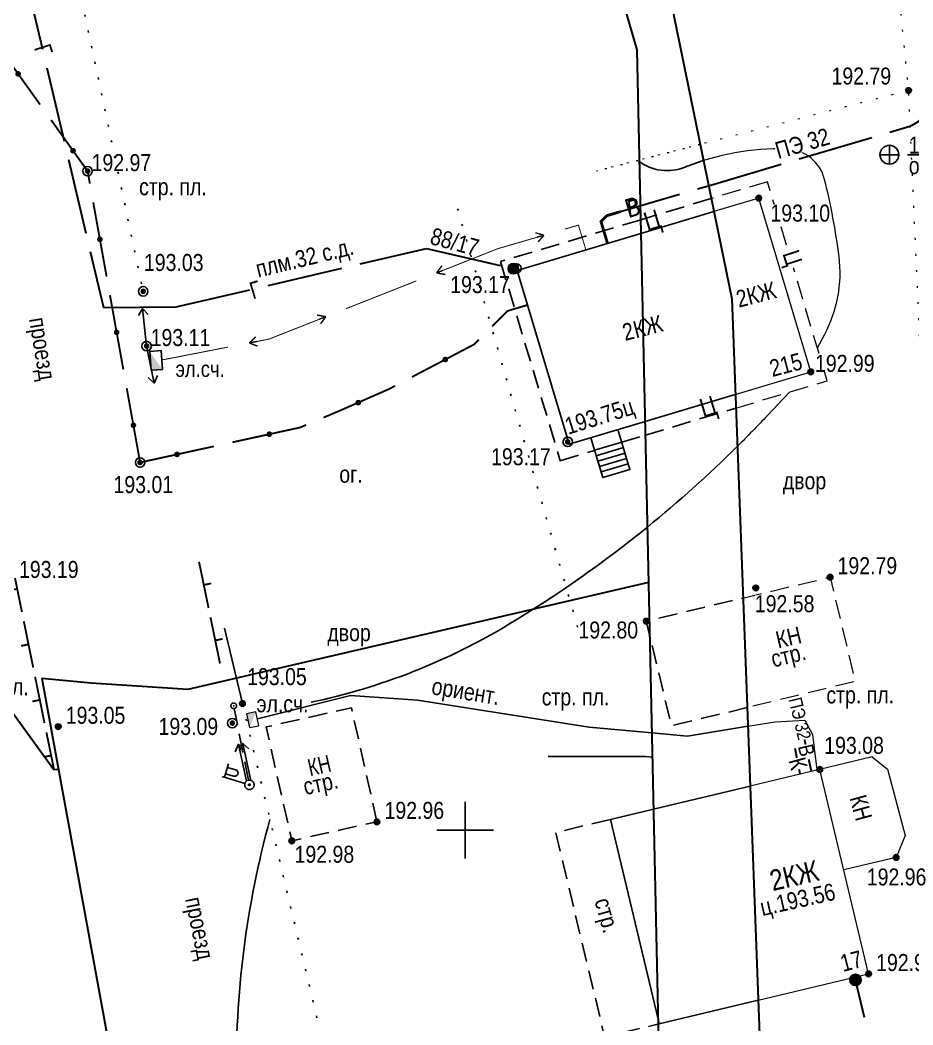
# Model space of a CAD drawing. Header units: millimetres. Extents: x 5990 to 6530, y 11230 to 11520.
# Drawn here: x 6026.4 to 6073.7, y 11339.7 to 11392.9 of the extents above; entities that cross this region are included whole.
import ezdxf
from ezdxf.enums import TextEntityAlignment as Align

# ---------------------------------------------------------------- set-up
doc = ezdxf.new("R2010")
doc.units = ezdxf.units.MM
doc.header["$PDMODE"] = 32
doc.header["$PDSIZE"] = 0.5
for name, pattern in [('46200000', [3, 2, -1]), ('71999999', [1.7, 0.2, -1.5]), ('ACAD_ISO07W100', [3, 0, -3]), ('g5_02x1', [1.5, 1, -0.5]), ('g5_122', [5, 4, -1]), ('g5_366', [0.85, 0.1, -0.75]), ('T-2х1', [1.5, 1, -0.5]), ('T_03.LINE', [1, 1, 0])]:
    doc.linetypes.add(name, pattern=pattern)
for name, color, linetype in [('02 ПЛАНОВО-ВЫСОТНОЕ ОБОСНОВАНИЕ', 7, 'Continuous'), ('03 ЗДАНИЯ И ИХ ЧАСТИ', 7, 'Continuous'), ('04 ПРОМЫШЛЕННЫЕ И СОЦ.-КУЛЬТ. ОБЪЕКТЫ', 7, 'Continuous'), ('05 ГАЗОПРОВОД', 7, 'Continuous'), ('06 ВОДОПРОВОД', 7, 'Continuous'), ('07 ЭЛЕКТРОКАБЕЛЬ', 7, 'Continuous'), ('08 ЛЭП', 7, 'Continuous'), ('09 СВЯЗЬ', 7, 'Continuous'), ('10 КАНАЛИЗАЦИЯ', 7, 'Continuous'), ('13 АВТОМОБИЛЬНЫЕ ДОРОГИ', 7, 'Continuous'), ('15 РЕЛЬЕФ', 7, 'Continuous'), ('16 РАСТИТЕЛЬНОСТЬ ГРУНТЫ И БОЛОТА', 7, 'Continuous'), ('17 ОГРАЖДЕНИЯ', 7, 'Continuous')]:
    doc.layers.add(name, color=color, linetype=linetype)
doc.layers.add('18 ГРАНИЦА ТОПОСЪЕМКИ', color=7, linetype='Continuous', plot=False)
doc.styles.add('Д-431', font='ARIALNI_1.TTF', dxfattribs={"height": 0.9})
doc.styles.add('Р-131', font='ARIALN.TTF')
doc.linetypes.add('g5_119_3', pattern='A,4,-1,[31,GUGK_2005.shx,S=0.1,R=0,X=0,Y=0],4,[31,GUGK_2005.shx,S=0.1,R=180,X=0,Y=0],-1', length=10)
doc.linetypes.add('g5_475_2', pattern='A,1.25,[25,GUGK_2005.shx,S=0.4,R=0,X=0,Y=0],1.25,-0.5', length=3)

# ---------------------------------------------------------------- blocks, each defined once
blk = doc.blocks.new('_krest')
at = {"color": 3, "linetype": 'ByBlock', "lineweight": -2}
for p, q in [((0, -3), (0, 3)), ((-3, 0), (3, 0))]:
    blk.add_line(p, q, dxfattribs=at)
blk = doc.blocks.new('67113000')
at = {"insert": (0, 0), "char_height": 1.8, "width": 0.6471, "attachment_point": 5, "style": 'Д-431'}
blk.add_mtext('ог.', dxfattribs=at)
blk = doc.blocks.new('*U77')
blk.add_hatch(color=1).paths.add_polyline_path([(2, 1.2), (0, 1.2), (0, 0)])
at = {"color": 1}
blk.add_lwpolyline([(0, 0), (2, 0), (2, 1.2), (0, 1.2)], close=True, dxfattribs=at)
blk.add_lwpolyline([(0, 0), (2, 0), (2, 1.2), (0, 1.2)], close=True, dxfattribs=at)
at = {"style": 'Д-431'}
blk.add_attdef('D', (-0.9, -1.32), '', height=1.7, rotation=265.6668, dxfattribs=at)
blk = doc.blocks.new('g5_108a')
h = blk.add_hatch(color=0)
edge = h.paths.add_edge_path()
edge.add_arc((0, 0), 0.06, 0, 360)
at = {"color": 0, "lineweight": 25}
blk.add_circle((0, 0), 0.25, dxfattribs=at)
at = {"color": 0}
blk.add_circle((0, 0), 0.06, dxfattribs=at)
blk = doc.blocks.new('51478610')
at = {"style": 'Д-431'}
blk.add_attdef('Z', (1.11, -0.78), '', height=2, dxfattribs=at)
at = {"color": 7}
blk.add_wipeout([(0.5, 0.05), (0.48, 0.15), (0.44, 0.24), (0.39, 0.32), (0.32, 0.39), (0.24, 0.44), (0.15, 0.48), (0.05, 0.5), (-0.05, 0.5), (-0.15, 0.48), (-0.24, 0.44), (-0.32, 0.39), (-0.39, 0.32), (-0.44, 0.24), (-0.48, 0.15), (-0.5, 0.05), (-0.5, -0.05), (-0.48, -0.15), (-0.44, -0.24), (-0.39, -0.32), (-0.32, -0.39), (-0.24, -0.44), (-0.15, -0.48), (-0.05, -0.5), (0.05, -0.5), (0.15, -0.48), (0.24, -0.44), (0.32, -0.39), (0.39, -0.32), (0.44, -0.24), (0.48, -0.15), (0.5, -0.05)], dxfattribs=at)
at = {"layer": '08 ЛЭП', "xscale": 1.995788813040044, "yscale": 1.995788813040044, "zscale": 1.995788813040044}
blk.add_blockref('g5_108a', (0, 0), dxfattribs=at)
blk = doc.blocks.new('*U63')
at = {"layer": '09 СВЯЗЬ', "linetype": 'Continuous', "ltscale": 0.5}
for points in [[(6020.62, 11398.063, 1), (6020.445, 11398.307, 1)], [(6023.525, 11393.994, 1), (6023.351, 11394.238, 1)], [(6026.431, 11389.925, 1), (6026.257, 11390.169, 1)], [(6029.337, 11385.856, 1), (6029.162, 11386.1, 1)], [(6030.698, 11381.135, 1), (6030.645, 11381.431, 1)], [(6031.584, 11376.214, 1), (6031.531, 11376.51, 1)], [(6032.471, 11371.294, 1), (6032.418, 11371.589, 1)]]:
    blk.add_hatch(color=5, dxfattribs=at).paths.add_polyline_path(points, flags=0)
at = {"layer": '09 СВЯЗЬ', "color": 5, "ltscale": 0.5}
blk.add_lwpolyline([(6021.695, 11396.557, 0.1, 0.1, 0), (6020.533, 11398.185, 0.1, 0.1, 0), (6019.265, 11399.96, 0, 0, 0)], format="xyseb", dxfattribs=at)
at = {"layer": '09 СВЯЗЬ', "color": 5, "linetype": 'Continuous', "ltscale": 0.5}
for points in [[(6024.601, 11392.488, 0.1, 0.1, 0), (6023.438, 11394.116, 0.1, 0.1, 0), (6022.276, 11395.743, 0, 0, 0)], [(6027.506, 11388.419, 0.1, 0.1, 0), (6026.344, 11390.047, 0.1, 0.1, 0), (6025.182, 11391.674, 0, 0, 0)], [(6030.14, 11384.235, 0.1, 0.1, 0), (6030.02, 11384.898, 0.1, 0.1, 0), (6029.25, 11385.978, 0.1, 0.1, 0), (6028.087, 11387.605, 0, 0, 0)], [(6031.026, 11379.315, 0.1, 0.1, 0), (6030.672, 11381.283, 0.1, 0.1, 0), (6030.317, 11383.251, 0, 0, 0)], [(6031.912, 11374.394, 0.1, 0.1, 0), (6031.558, 11376.362, 0.1, 0.1, 0), (6031.203, 11378.33, 0, 0, 0)]]:
    blk.add_lwpolyline(points, format="xyseb", dxfattribs=at)
at = {"layer": '09 СВЯЗЬ', "color": 5, "linetype": 'Continuous', "ltscale": 0.5, "flags": 128}
blk.add_lwpolyline([(6032.799, 11369.473, 0.1, 0.1, 0), (6032.444, 11371.441, 0.1, 0.1, 0), (6032.09, 11373.41, 0, 0, 0)], format="xyseb", dxfattribs=at)
blk = doc.blocks.new('*U64')
at = {"layer": '09 СВЯЗЬ', "linetype": 'Continuous', "ltscale": 0.5}
for points in [[(6048.817, 11374.853, 1), (6049.083, 11374.993, 1)], [(6044.203, 11372.583, 1), (6044.477, 11372.703, 1)], [(6039.49, 11370.937, 1), (6039.783, 11371.001, 1)], [(6034.606, 11369.868, 1), (6034.899, 11369.933, 1)]]:
    blk.add_hatch(color=5, dxfattribs=at).paths.add_polyline_path(points, flags=0)
at = {"layer": '09 СВЯЗЬ', "color": 5, "ltscale": 0.5}
blk.add_lwpolyline([(6051.434, 11376.68, 0.1, 0.1, 0), (6052.25, 11377.496, 0.1, 0.1, 0), (6053.294, 11377.809, 0, 0, 0)], format="xyseb", dxfattribs=at)
at = {"layer": '09 СВЯЗЬ', "color": 5, "linetype": 'Continuous', "ltscale": 0.5}
for points in [[(6047.179, 11373.994, 0.1, 0.1, 0), (6048.95, 11374.923, 0.1, 0.1, 0), (6050.479, 11375.726, 0.1, 0.1, 0), (6050.727, 11375.973, 0, 0, 0)], [(6042.504, 11371.849, 0.1, 0.1, 0), (6043.304, 11372.187, 0.1, 0.1, 0), (6044.34, 11372.643, 0.1, 0.1, 0), (6045.984, 11373.366, 0.1, 0.1, 0), (6046.293, 11373.529, 0, 0, 0)], [(6037.683, 11370.542, 0.1, 0.1, 0), (6039.637, 11370.969, 0.1, 0.1, 0), (6041.261, 11371.325, 0.1, 0.1, 0), (6041.583, 11371.461, 0, 0, 0)]]:
    blk.add_lwpolyline(points, format="xyseb", dxfattribs=at)
at = {"layer": '09 СВЯЗЬ', "color": 5, "linetype": 'Continuous', "ltscale": 0.5, "flags": 128}
blk.add_lwpolyline([(6032.799, 11369.473, 0.1, 0.1, 0), (6034.752, 11369.9, 0.1, 0.1, 0), (6036.706, 11370.328, 0, 0, 0)], format="xyseb", dxfattribs=at)
blk = doc.blocks.new('*U65')
at = {"layer": '07 ЭЛЕКТРОКАБЕЛЬ', "color": 1, "linetype": 'Continuous', "ltscale": 0.5, "flags": 128}
blk.add_lwpolyline([(6056.391, 11380.728, 0.05, 0.05, 0), (6055.998, 11382.038, 0.05, 0.05, 0), (6055.278, 11381.827, 0, 0, 0)], format="xyseb", dxfattribs=at)
at = {"layer": '07 ЭЛЕКТРОКАБЕЛЬ', "color": 1, "linetype": 'Continuous', "ltscale": 0.5}
for points in [[(6054.03, 11381.463, 0.05, 0.05, 0), (6051.718, 11380.788, 0.05, 0.05, 0), (6049.325, 11379.839, 0.05, 0.05, 0), (6048.628, 11379.564, 0, 0, 0)], [(6042.49, 11377.137, 0.05, 0.05, 0), (6039.624, 11376.004, 0.05, 0.05, 0), (6038.723, 11375.829, 0, 0, 0)]]:
    blk.add_lwpolyline(points, format="xyseb", dxfattribs=at)
for points, const_width in [([(6054.174, 11381.505), (6053.72, 11381.633)], 0.075), ([(6054.174, 11381.505), (6053.79, 11381.393)], 0.075), ([(6054.174, 11381.505), (6053.86, 11381.153)], 0.075), ([(6048.488, 11379.508), (6048.768, 11379.888)], 0.075), ([(6048.488, 11379.508), (6048.86, 11379.655)], 0.075), ([(6047.419, 11379.086), (6043.699, 11377.615)], 0.05), ([(6048.488, 11379.508), (6048.952, 11379.423)], 0.075), ([(6042.629, 11377.192), (6042.166, 11377.278)], 0.075), ([(6042.629, 11377.192), (6042.257, 11377.045)], 0.075), ([(6042.629, 11377.192), (6042.349, 11376.813)], 0.075), ([(6038.576, 11375.8), (6038.92, 11376.122)], 0.075), ([(6038.576, 11375.8), (6038.968, 11375.877)], 0.075), ([(6038.576, 11375.8), (6039.016, 11375.631)], 0.075)]:
    blk.add_lwpolyline(points, dxfattribs=dict(at, const_width=const_width))
at = {"layer": '07 ЭЛЕКТРОКАБЕЛЬ', "color": 1, "ltscale": 0.5, "const_width": 0.05}
blk.add_lwpolyline([(6037.447, 11375.58), (6033.943, 11374.897)], dxfattribs=at)
blk = doc.blocks.new('g5_121_7c')
h = blk.add_hatch(color=0)
edge = h.paths.add_edge_path()
edge.add_arc((0, 0), 0.3, 0, 360)
at = {"color": 0}
blk.add_circle((0, 0), 0.3, dxfattribs=at)
blk = doc.blocks.new('*U79')
at = {"layer": '17 ОГРАЖДЕНИЯ', "ltscale": 0.5}
blk.add_lwpolyline([(6026.545, 11361.555, 0.1, 0.1, 0), (6026.296, 11362.78, 0.1, 0.1, 0), (6026.178, 11363.359, 0, 0, 0)], format="xyseb", dxfattribs=at)
at = {"layer": '17 ОГРАЖДЕНИЯ', "linetype": 'Continuous', "ltscale": 0.5, "const_width": 0.1}
for points in [[(6026.296, 11362.78), (6025.904, 11362.7)], [(6026.894, 11359.84), (6026.502, 11359.76)], [(6027.492, 11356.9), (6027.1, 11356.821)], [(6028.09, 11353.961), (6027.698, 11353.881)]]:
    blk.add_lwpolyline(points, dxfattribs=at)
at = {"layer": '17 ОГРАЖДЕНИЯ', "linetype": 'Continuous', "ltscale": 0.5}
for points in [[(6027.143, 11358.615, 0.1, 0.1, 0), (6026.894, 11359.84, 0.1, 0.1, 0), (6026.645, 11361.065, 0, 0, 0)], [(6027.741, 11355.675, 0.1, 0.1, 0), (6027.492, 11356.9, 0.1, 0.1, 0), (6027.243, 11358.125, 0, 0, 0)]]:
    blk.add_lwpolyline(points, format="xyseb", dxfattribs=at)
at = {"layer": '17 ОГРАЖДЕНИЯ', "linetype": 'Continuous', "ltscale": 0.5, "flags": 128}
blk.add_lwpolyline([(6028.239, 11353.226, 0.1, 0.1, 0), (6028.09, 11353.961, 0.1, 0.1, 0), (6027.841, 11355.185, 0, 0, 0)], format="xyseb", dxfattribs=at)
blk = doc.blocks.new('T_03.32.01')
at = {"color": 0, "linetype": 'ACAD_ISO07W100', "lineweight": 0}
blk.add_wipeout([(0.25, 0), (0.217, 0.125), (0.125, 0.217), (0, 0.25), (-0.125, 0.217), (-0.217, 0.125), (-0.25, 0), (-0.217, -0.125), (-0.125, -0.217), (0, -0.25), (0.125, -0.217), (0.217, -0.125)], dxfattribs=at)
at = {"linetype": 'T_03.LINE', "lineweight": -2}
h = blk.add_hatch(color=0, dxfattribs=at)
h.dxf.hatch_style = 1
h.paths.add_polyline_path([(0.05, 0, 1), (-0.05, 0, 1)])
at = {"color": 0, "linetype": 'T_03.LINE', "lineweight": -2}
blk.add_circle((0, 0), 0.25, dxfattribs=at)
at = {"color": 0, "linetype": 'T_03.LINE', "lineweight": 0}
blk.add_circle((0, 0), 0.05, dxfattribs=at)
blk = doc.blocks.new('*U80')
at = {"color": 0, "linetype": 'T_03.LINE', "lineweight": 5}
blk.add_circle((-0.829, 4.183), 0.05, dxfattribs=at)
at = {"color": 0, "linetype": 'T_03.LINE', "lineweight": -2}
blk.add_blockref('T_03.32.01', (0, 0), dxfattribs=at)
at = {"color": 0, "linetype": 'T-2х1', "lineweight": -2}
blk.add_line((-0.049, 0.245), (-0.8, 4.036), dxfattribs=at)
at = {"color": 0, "linetype": 'T_03.LINE', "lineweight": -2}
blk.add_wipeout([(-0.858, 4.33), (-0.928, 4.296), (-0.971, 4.231), (-0.976, 4.154), (-0.942, 4.084), (-0.877, 4.041), (-0.8, 4.036), (-0.73, 4.07), (-0.687, 4.135), (-0.682, 4.212), (-0.716, 4.282), (-0.781, 4.325)], dxfattribs=at)
at = {"linetype": 'T_03.LINE', "lineweight": -2}
h = blk.add_hatch(color=0, dxfattribs=at)
h.dxf.hatch_style = 1
h.paths.add_polyline_path([(-0.839, 4.232, 1), (-0.819, 4.134, 1)])
at = {"color": 0, "linetype": 'T_03.LINE', "lineweight": -2}
blk.add_circle((-0.829, 4.183), 0.15, dxfattribs=at)
blk = doc.blocks.new('12000000')
blk.add_hatch(color=256).paths.add_polyline_path([(0.3, 0, 1), (-0.3, 0, 1)])
blk.add_circle((0, 0), 0.3)
at = {"style": 'Д-431'}
blk.add_attdef('Z', (0.8, 0.3), '', height=1.8, dxfattribs=at)
blk = doc.blocks.new('g5_113c')
blk.add_hatch(color=1).paths.add_polyline_path([(-0.375, 0), (0.375, 0), (0, 0.25), (-0.375, 0.5)])
at = {"color": 1, "lineweight": 20}
blk.add_lwpolyline([(-0.375, 0), (0.375, 0), (0.375, 0.5), (-0.375, 0.5)], close=True, dxfattribs=at)
blk = doc.blocks.new('g5_115_1')
at = {"color": 0}
for points in [[(0, 0), (2, 0)], [(1.647, -0.252), (2, 0), (1.647, 0.252)]]:
    blk.add_lwpolyline(points, dxfattribs=at)
blk = doc.blocks.new('g5_110_1')
at = {"color": 0}
for p, q in [((0, 0), (0, 1.25)), ((0, 1.125), (0.75, 1.125))]:
    blk.add_line(p, q, dxfattribs=at)
blk.add_lwpolyline([(0.2, 1.125), (0.2, 0.682, 1.040016), (0.55, 0.682), (0.55, 1.125)], format="xyb", dxfattribs=at)
blk = doc.blocks.new('51361800a')
blk.add_lwpolyline([(1.93, -0.02), (8.93, -0.02)])
at = {"style": 'Д-431'}
blk.add_attdef('Z1', text='', height=1.8, dxfattribs=at).set_placement((2.05, 1.92), align=Align.TOP_LEFT)
for tag, p in [('Z2', (2.05, -2.05)), ('Z3', (2.1, -4.04)), ('Z4', (2.1, -6.11))]:
    blk.add_attdef(tag, p, '', height=1.8, dxfattribs=at)
blk.add_wipeout([(-0.11, -0.99), (-0.17, -0.98), (-0.24, -0.97), (-0.28, -0.96), (-0.36, -0.93), (-0.41, -0.91), (-0.49, -0.87), (-0.57, -0.82), (-0.62, -0.79), (-0.67, -0.74), (-0.71, -0.7), (-0.77, -0.63), (-0.8, -0.6), (-0.83, -0.56), (-0.86, -0.5), (-0.9, -0.44), (-0.94, -0.35), (-0.95, -0.31), (-0.97, -0.26), (-0.98, -0.18), (-0.99, -0.1), (-1, -0.03), (-1, 0.04), (-0.99, 0.11), (-0.99, 0.16), (-0.98, 0.2), (-0.96, 0.27), (-0.95, 0.31), (-0.94, 0.35), (-0.92, 0.39), (-0.9, 0.43), (-0.88, 0.48), (-0.87, 0.49), (-0.86, 0.51), (-0.86, 0.52), (-0.85, 0.53), (-0.84, 0.55), (-0.83, 0.56), (-0.82, 0.58), (-0.81, 0.59), (-0.8, 0.6), (-0.79, 0.61), (-0.77, 0.64), (-0.76, 0.65), (-0.75, 0.66), (-0.74, 0.67), (-0.73, 0.68), (-0.72, 0.69), (-0.71, 0.7), (-0.7, 0.71), (-0.69, 0.73), (-0.67, 0.74), (-0.66, 0.75), (-0.65, 0.76), (-0.64, 0.77), (-0.62, 0.78), (-0.61, 0.79), (-0.6, 0.8), (-0.58, 0.81), (-0.56, 0.83), (-0.55, 0.83), (-0.53, 0.85), (-0.52, 0.86), (-0.5, 0.86), (-0.49, 0.87), (-0.47, 0.88), (-0.46, 0.89), (-0.44, 0.9), (-0.43, 0.9), (-0.36, 0.93), (-0.33, 0.94), (-0.31, 0.95), (-0.27, 0.96), (-0.22, 0.98), (-0.16, 0.99), (-0.1, 0.99), (0, 1), (0.1, 1), (0.16, 0.99), (0.22, 0.98), (0.3, 0.95), (0.36, 0.93), (0.48, 0.88), (0.56, 0.83), (0.63, 0.77), (0.73, 0.68), (0.81, 0.59), (0.86, 0.52), (0.94, 0.34), (0.98, 0.21), (0.99, 0.13), (1, 0.07), (1, 0.02), (1, -0.08), (0.97, -0.23), (0.94, -0.33), (0.91, -0.41), (0.88, -0.47), (0.86, -0.51), (0.82, -0.57), (0.79, -0.61), (0.76, -0.65), (0.72, -0.7), (0.66, -0.75), (0.63, -0.77), (0.6, -0.8), (0.55, -0.84), (0.5, -0.87), (0.43, -0.9), (0.38, -0.92), (0.31, -0.95), (0.24, -0.97), (0.18, -0.98), (0.07, -1), (-0.05, -1)])
for points in [[(-1, 0), (1, 0)], [(0, 1), (0, -1)]]:
    blk.add_lwpolyline(points)
blk.add_circle((0, 0), 1)
blk = doc.blocks.new('g5_330')
blk.add_hatch(color=0).paths.add_polyline_path([(0.15, 0, 1), (-0.15, 0, 1)])
at = {"color": 0}
blk.add_circle((0, 0), 0.15, dxfattribs=at)

msp = doc.modelspace()

# ---------------------------------------------------------------- hatches: boundary and pattern name
at = {"layer": '15 РЕЛЬЕФ'}
h = msp.add_hatch(color=256, dxfattribs=at)
edge = h.paths.add_edge_path()
edge.add_arc((6030.02, 11384.898), 0.15, 0, 360)
h = msp.add_hatch(color=256, dxfattribs=at)
edge = h.paths.add_edge_path()
edge.add_arc((6052.713, 11379.748), 0.15, 0, 360)
h = msp.add_hatch(color=256, dxfattribs=at)
edge = h.paths.add_edge_path()
edge.add_arc((6032.965, 11378.533), 0.15, 0, 360)
h = msp.add_hatch(color=256, dxfattribs=at)
edge = h.paths.add_edge_path()
edge.add_arc((6055.427, 11370.563), 0.15, 0, 360)
h = msp.add_hatch(color=256, dxfattribs=at)
edge = h.paths.add_edge_path()
edge.add_arc((6032.799, 11369.473), 0.15, 0, 360)
h = msp.add_hatch(color=256, dxfattribs=at)
edge = h.paths.add_edge_path()
edge.add_arc((6037.679, 11355.676), 0.15, 0, 360)

# ---------------------------------------------------------------- linework, layer by layer
at = {"layer": '03 ЗДАНИЯ И ИХ ЧАСТИ', "color": 7, "linetype": '46200000', "lineweight": 15, "ltscale": 0.5}
msp.add_lwpolyline([(6064.325, 11372.351), (6069.161, 11373.8), (6066.004, 11384.339), (6063.022, 11383.446)], dxfattribs=at)
at = {"layer": '03 ЗДАНИЯ И ИХ ЧАСТИ', "color": 7, "linetype": '46200000', "ltscale": 0.5}
for points in [[(6063.022, 11383.446), (6059.289, 11382.327)], [(6059.289, 11382.327), (6051.875, 11380.106), (6055.033, 11369.567), (6056.853, 11370.112)], [(6059.537, 11370.917), (6064.325, 11372.351)], [(6058.29, 11370.543), (6059.537, 11370.917)]]:
    msp.add_lwpolyline(points, dxfattribs=at)
at = {"layer": '03 ЗДАНИЯ И ИХ ЧАСТИ', "color": 7, "lineweight": 15}
for points in [[(6064.298, 11373.074), (6068.29, 11374.27), (6065.534, 11383.468), (6063.163, 11382.757)], [(6071.537, 11353.886), (6065.078, 11352.343)], [(6071.537, 11353.886), (6072.356, 11353.234), (6073.285, 11349.718), (6072.807, 11348.565), (6070.038, 11347.904)], [(6065.505, 11341.001), (6071.353, 11342.398), (6068.767, 11353.224)]]:
    msp.add_lwpolyline(points, dxfattribs=at)
at = {"layer": '03 ЗДАНИЯ И ИХ ЧАСТИ', "color": 7}
for points in [[(6063.163, 11382.757), (6059.305, 11381.601)], [(6059.305, 11381.601), (6052.747, 11379.636), (6055.503, 11370.438), (6059.522, 11371.643)], [(6059.522, 11371.643), (6064.298, 11373.074)], [(6056.652, 11370.783), (6057.284, 11368.675), (6058.72, 11369.106), (6058.089, 11371.213)], [(6056.851, 11370.118), (6058.288, 11370.549)], [(6056.937, 11369.831), (6058.374, 11370.261)], [(6057.023, 11369.543), (6058.46, 11369.974)], [(6057.11, 11369.256), (6058.546, 11369.687)], [(6057.196, 11368.969), (6058.633, 11369.399)]]:
    msp.add_lwpolyline(points, dxfattribs=at)
at = {"layer": '03 ЗДАНИЯ И ИХ ЧАСТИ', "color": 7, "linetype": 'g5_02x1', "lineweight": 15, "flags": 128}
msp.add_lwpolyline([(6064.703, 11362.297), (6069.312, 11363.406), (6070.643, 11357.872), (6064.922, 11356.496)], dxfattribs=at)
at = {"layer": '03 ЗДАНИЯ И ИХ ЧАСТИ', "color": 7, "linetype": 'g5_02x1', "lineweight": 25, "flags": 128}
for points in [[(6064.922, 11356.496), (6060.917, 11355.532), (6059.586, 11361.066), (6064.703, 11362.297)], [(6057.685, 11350.577), (6054.794, 11349.887), (6057.38, 11339.061), (6060.271, 11339.751)]]:
    msp.add_lwpolyline(points, dxfattribs=at)
msp.add_lwpolyline([(6045.335, 11350.454), (6043.98, 11356.484), (6039.469, 11355.47), (6040.824, 11349.441)], close=True, dxfattribs=at)
at = {"layer": '03 ЗДАНИЯ И ИХ ЧАСТИ', "color": 7, "lineweight": 25}
for points in [[(6065.078, 11352.343), (6059.968, 11351.123)], [(6059.968, 11351.123), (6057.685, 11350.577), (6060.209, 11340.01)], [(6060.209, 11340.01), (6060.271, 11339.751), (6065.505, 11341.001)]]:
    msp.add_lwpolyline(points, dxfattribs=at)
at = {"layer": '04 ПРОМЫШЛЕННЫЕ И СОЦ.-КУЛЬТ. ОБЪЕКТЫ', "color": 7, "linetype": 'g5_366', "lineweight": 15, "flags": 128}
msp.add_lwpolyline([(6074.51, 11365.975), (6073.47, 11389.16), (6072.724, 11396.687), (6071.783, 11406.181), (6066.196, 11405.35), (6058.764, 11404.253)], dxfattribs=at)
at = {"layer": '04 ПРОМЫШЛЕННЫЕ И СОЦ.-КУЛЬТ. ОБЪЕКТЫ', "color": 7, "linetype": '71999999', "ltscale": 0.5, "flags": 128}
for points in [[(6055.487, 11403.769), (6032.715, 11400.408), (6028.484, 11399.724), (6032.965, 11378.533)], [(6062.435, 11386.314), (6056.945, 11384.898)]]:
    msp.add_lwpolyline(points, dxfattribs=at)
at = {"layer": '05 ГАЗОПРОВОД', "color": 1, "linetype": 'g5_122', "lineweight": 30}
msp.add_lwpolyline([(6021.5, 11418.249), (6025.564, 11400.105), (6030.864, 11377.678, -0.046069), (6030.864, 11377.678), (6034.709, 11377.713), (6047.955, 11380.798, -0.109978), (6047.955, 11380.798), (6052.522, 11379.754)], format="xyb", dxfattribs=at)
at = {"layer": '05 ГАЗОПРОВОД', "color": 1, "linetype": 'g5_122', "lineweight": 30, "flags": 128}
msp.add_lwpolyline([(6065.896, 11330.617), (6072.924, 11332.595), (6070.659, 11342.078)], dxfattribs=at)
at = {"layer": '06 ВОДОПРОВОД', "color": 82, "linetype": 'g5_122', "lineweight": 30}
msp.add_lwpolyline([(6062.883, 11384.126), (6073.539, 11387.27, 0.322408), (6075.396, 11390.806), (6074.843, 11403.265), (6077.863, 11409.228), (6081.021, 11415.335), (6085.74, 11424.01)], format="xyb", dxfattribs=at)
msp.add_lwpolyline([(6057.536, 11381.071), (6057.19, 11382.226), (6057.504, 11382.54), (6062.883, 11384.126)], dxfattribs=at)
at = {"layer": '06 ВОДОПРОВОД', "color": 82, "linetype": 'Continuous', "ltscale": 0.5, "flags": 128}
msp.add_lwpolyline([(6057.536, 11381.071, 0.15, 0.15, 0), (6057.19, 11382.226, 0.15, 0.15, 0), (6057.504, 11382.54, 0.15, 0.15, 0), (6058.224, 11382.752, 0, 0, 0)], format="xyseb", dxfattribs=at)
at = {"layer": '06 ВОДОПРОВОД', "color": 82, "linetype": 'g5_122', "lineweight": 30, "flags": 128}
msp.add_lwpolyline([(6068.323, 11353.118), (6067.957, 11354.848)], dxfattribs=at)
at = {"layer": '07 ЭЛЕКТРОКАБЕЛЬ', "color": 1, "linetype": 'g5_119_3', "lineweight": 25, "flags": 128}
msp.add_lwpolyline([(6059.88, 11355.164), (6061.764, 11354.992), (6064.959, 11355.511)], dxfattribs=at)
at = {"layer": '10 КАНАЛИЗАЦИЯ', "color": 7, "lineweight": 25}
msp.add_lwpolyline([(6059.908, 11353.871), (6059.541, 11353.913), (6054.394, 11353.902)], dxfattribs=at)
at = {"layer": '15 РЕЛЬЕФ', "color": 34, "linetype": 'Continuous', "lineweight": 15, "ltscale": 0.5}
for points in [[(6068.64, 11375.541), (6069.016, 11376.239, 0.156236), (6069.787, 11380.375, 0.029924), (6069.023, 11384.446, 0.3365), (6067.003, 11386.068, 0.102386), (6061.636, 11385.108, -0.26047), (6059.175, 11385.426)], [(6059.223, 11385.392, -0.005751), (6059.175, 11385.426)], [(6067.161, 11373.201), (6066, 11371.965, -0.008881), (6064.401, 11370.323, -0.008881)]]:
    msp.add_lwpolyline(points, format="xyb", dxfattribs=at)
at = {"layer": '15 РЕЛЬЕФ', "color": 34, "linetype": 'Continuous', "ltscale": 0.5}
for points in [[(6062.611, 11385.455, 0.01924), (6061.636, 11385.108, -0.26047), (6059.175, 11385.426)], [(6059.223, 11385.392, -0.005751), (6059.175, 11385.426)], [(6064.401, 11370.323, -0.024786), (6059.643, 11366.052)], [(6059.643, 11366.052, -0.034724), (6052.318, 11360.905, -0.084158), (6041.844, 11356.78)]]:
    msp.add_lwpolyline(points, format="xyb", dxfattribs=at)
at = {"layer": '15 РЕЛЬЕФ', "color": 32, "lineweight": 25, "flags": 128}
msp.add_lwpolyline([(6039.668, 11350.577, 0.071278), (6037.894, 11336.591, 0.220645), (6041.245, 11329.661, 0.040396), (6045.065, 11327.018, 0.058814), (6052.561, 11323.787, -0.39019), (6054.16, 11321.101, -0.026524), (6053.263, 11317.725, 0.067319), (6050.871, 11304.467, 8.299569)], format="xyb", dxfattribs=at)
at = {"layer": '15 РЕЛЬЕФ', "color": 7}
for centre in [(6069.312, 11363.406), (6068.767, 11353.224), (6072.807, 11348.565), (6071.353, 11342.398)]:
    msp.add_circle(centre, 0.15, dxfattribs=at)
at = {"layer": '15 РЕЛЬЕФ'}
for p in [(6030.02, 11384.898), (6052.713, 11379.748), (6032.965, 11378.533), (6055.427, 11370.563), (6032.799, 11369.473), (6037.679, 11355.676)]:
    msp.add_point(p, dxfattribs=at)
at = {"layer": '16 РАСТИТЕЛЬНОСТЬ ГРУНТЫ И БОЛОТА', "color": 7, "linetype": '71999999', "ltscale": 0.5, "flags": 128}
msp.add_lwpolyline([(6049.595, 11382.906), (6056.014, 11360.538)], dxfattribs=at)
at = {"layer": '17 ОГРАЖДЕНИЯ', "linetype": 'Continuous', "ltscale": 0.5}
for points in [[(6035.917, 11364.216, 0.1, 0.1, 0), (6036.17, 11362.991, 0.1, 0.1, 0), (6036.422, 11361.767, 0, 0, 0)], [(6036.523, 11361.277, 0.1, 0.1, 0), (6036.776, 11360.053, 0.1, 0.1, 0), (6037.028, 11358.829, 0, 0, 0)]]:
    msp.add_lwpolyline(points, format="xyseb", dxfattribs=at)
at = {"layer": '17 ОГРАЖДЕНИЯ', "linetype": 'Continuous', "ltscale": 0.5, "const_width": 0.1}
for points in [[(6036.17, 11362.991), (6036.562, 11363.072)], [(6036.776, 11360.053), (6037.168, 11360.134)]]:
    msp.add_lwpolyline(points, dxfattribs=at)
at = {"layer": '18 ГРАНИЦА ТОПОСЪЕМКИ', "color": 2, "lineweight": 30}
msp.add_lwpolyline([(6059.707, 11363.113), (6035.317, 11357.447), (6030.205, 11357.788), (6027.605, 11358.03), (6033.166, 11327.561), (6034.727, 11325.299), (6038.619, 11321.753), (6041.009, 11310.022), (6045.406, 11308.812), (6051.757, 11304.251), (6056.79, 11299.378), (6061.072, 11300.362)], dxfattribs=at)

# ---------------------------------------------------------------- block references
at = {"layer": '02 ПЛАНОВО-ВЫСОТНОЕ ОБОСНОВАНИЕ', "xscale": 0.5, "yscale": 0.5, "zscale": 0.5}
msp.add_blockref('_krest', (6050, 11350), dxfattribs=at)
at = {"layer": '02 ПЛАНОВО-ВЫСОТНОЕ ОБОСНОВАНИЕ', "lineweight": 25, "xscale": 0.5, "yscale": 0.5, "zscale": 0.5}
msp.add_blockref('_krest', (6050, 11350), dxfattribs=at)
at = {"layer": '02 ПЛАНОВО-ВЫСОТНОЕ ОБОСНОВАНИЕ', "color": 7, "lineweight": 25, "xscale": 0.5, "yscale": 0.5, "zscale": 0.5}
msp.add_blockref('_krest', (6050, 11350), dxfattribs=at)
at = {"layer": '05 ГАЗОПРОВОД', "color": 1, "xscale": 0.9248316384125133, "yscale": 0.9248316384125133, "zscale": 0.9248316384125133}
msp.add_blockref('g5_121_7c', (6052.547, 11379.735), dxfattribs=at)
at = {"layer": '05 ГАЗОПРОВОД', "color": 1, "lineweight": 15}
msp.add_blockref('g5_121_7c', (6070.659, 11342.078), dxfattribs=at)
at = {"layer": '07 ЭЛЕКТРОКАБЕЛЬ', "color": 1}
msp.add_blockref('*U65', (0, 0), dxfattribs=at)
at = {"layer": '07 ЭЛЕКТРОКАБЕЛЬ', "color": 0, "xscale": 0.4999999999999999, "yscale": 0.4999999999999999, "zscale": 0.4999999999999999, "rotation": 94.33315292695382}
msp.add_blockref('*U77', (6033.981, 11374.399), dxfattribs=at).add_auto_attribs({'D': 'эл.сч.'})
at = {"layer": '15 РЕЛЬЕФ', "color": 7, "lineweight": 15}
for p in [(6073.47, 11389.16), (6065.534, 11383.468, 191.78), (6068.29, 11374.27), (6069.312, 11363.406), (6065.38, 11362.83), (6068.767, 11353.224), (6072.807, 11348.565), (6071.353, 11342.398)]:
    msp.add_blockref('g5_330', p, dxfattribs=at)
at = {"layer": '15 РЕЛЬЕФ', "color": 7, "lineweight": 15, "rotation": 359.7577172586628}
msp.add_blockref('g5_330', (6065.534, 11383.468, 190.427), dxfattribs=at)
at = {"layer": '15 РЕЛЬЕФ', "color": 7, "lineweight": 25}
ref = msp.add_blockref('12000000', (6059.586, 11361.066), dxfattribs=dict(at, xscale=0.5, yscale=0.5, zscale=0.5))
ref.add_attrib('Z', '192.80', (6056, 11360.155), dxfattribs={"layer": '0', "height": 0.9, "style": 'Д-431'})
at = {"layer": '15 РЕЛЬЕФ', "color": 7, "lineweight": 25, "xscale": 0.5, "yscale": 0.5, "zscale": 0.5}
for p, values in [((6028.465, 11355.489), {'Z': '193.05'}), ((6045.335, 11350.454), {'Z': '192.96'})]:
    msp.add_blockref('12000000', p, dxfattribs=at).add_auto_attribs(values)
at = {"layer": '15 РЕЛЬЕФ', "color": 7, "lineweight": 25}
ref = msp.add_blockref('12000000', (6040.824, 11349.441), dxfattribs=dict(at, xscale=0.5, yscale=0.5, zscale=0.5))
ref.add_attrib('Z', '192.98', (6040.975, 11348.282), dxfattribs={"layer": '0', "height": 0.9, "style": 'Д-431'})
at = {"layer": '16 РАСТИТЕЛЬНОСТЬ ГРУНТЫ И БОЛОТА', "color": 0, "xscale": 0.5, "yscale": 0.5, "zscale": 0.5}
msp.add_blockref('67113000', (6043.958, 11368.847), dxfattribs=at)
at = {"layer": '17 ОГРАЖДЕНИЯ', "color": 7, "lineweight": 25}
msp.add_blockref('*U79', (0, 0), dxfattribs=at)

# ---------------------------------------------------------------- texts
at = {"color": 4, "insert": (6048.322, 11381.924), "char_height": 0.9, "width": 5.37082, "attachment_point": 1, "rotation": 344.8595, "style": 'Д-431'}
msp.add_mtext('88/17', dxfattribs=at)
at = {"layer": '03 ЗДАНИЯ И ИХ ЧАСТИ', "color": 7}
for s, height, rotation, style, p in [('Ц', 1, 16.6803, 'Д-431', (6059.638, 11381.701)), ('193.75ц', 0.9, 17.3766, 'Р-131', (6055.456, 11370.938)), ('Ц', 1, 16.6803, 'Д-431', (6062.595, 11371.833)), ('стр.', 0.9, 11.8109, 'Д-431', (6041.54, 11351.861)), ('стр.', 0.9, 285.4013, 'Д-431', (6056.835, 11346.269))]:
    msp.add_text(s, height=height, rotation=rotation, dxfattribs=dict(at, style=style)).set_placement(p)
at = {"layer": '03 ЗДАНИЯ И ИХ ЧАСТИ', "lineweight": 50, "style": 'Р-131'}
for s, p in [('КЖ', (6059.037, 11376.044)), ('2', (6058.465, 11375.902))]:
    msp.add_text(s, height=0.9, rotation=14.5447, dxfattribs=at).set_placement(p)
at = {"layer": '03 ЗДАНИЯ И ИХ ЧАСТИ', "style": 'Р-131', "width": 0.9}
msp.add_text('КН', height=0.9, rotation=13.0223, dxfattribs=at).set_placement((6041.794, 11352.858))
at = {"layer": '03 ЗДАНИЯ И ИХ ЧАСТИ', "color": 1, "lineweight": 25, "char_height": 0.9, "width": 0.49184, "attachment_point": 1, "rotation": 14.571, "style": 'Д-431'}
for s, insert in [('215', (6066.027, 11374.867)), ('17', (6069.768, 11343.369))]:
    msp.add_mtext(s, dxfattribs=dict(at, insert=insert))
at = {"layer": '04 ПРОМЫШЛЕННЫЕ И СОЦ.-КУЛЬТ. ОБЪЕКТЫ', "style": 'Д-431'}
for p in [(6034.536, 11383.934), (6025.111, 11357.461), (6055.841, 11356.926)]:
    msp.add_text('стр. пл.', height=0.9, dxfattribs=at).set_placement(p, align=Align.MIDDLE)
at = {"layer": '04 ПРОМЫШЛЕННЫЕ И СОЦ.-КУЛЬТ. ОБЪЕКТЫ', "color": 7, "style": 'Д-431'}
msp.add_text('двор', height=0.9, dxfattribs=at).set_placement((6042.71, 11360.011))
at = {"layer": '05 ГАЗОПРОВОД', "color": 7, "linetype": 'Continuous', "ltscale": 0.5, "style": 'Д-431'}
for rotation, p in [(287.8076, (6027.177, 11391.439)), (16.6736, (6038.763, 11378.107))]:
    msp.add_text('Г', height=0.9, rotation=rotation, dxfattribs=at).set_placement(p)
at = {"layer": '05 ГАЗОПРОВОД', "insert": (6038.834, 11380.13), "char_height": 0.9, "width": 5.41542, "attachment_point": 1, "rotation": 13.6466, "style": 'Д-431'}
msp.add_mtext('плм.32 с.д.', dxfattribs=at)
at = {"layer": '06 ВОДОПРОВОД', "color": 7, "linetype": 'Continuous', "ltscale": 0.5, "style": 'Д-431'}
msp.add_text('В', height=1, rotation=16.437, dxfattribs=at).set_placement((6058.64, 11382.406))
at = {"layer": '06 ВОДОПРОВОД', "color": 7, "linetype": 'Continuous', "ltscale": 0.5, "style": 'Д-431', "oblique": 10}
msp.add_text('В', height=0.9, rotation=16.437, dxfattribs=at).set_placement((6058.64, 11382.406))
at = {"layer": '13 АВТОМОБИЛЬНЫЕ ДОРОГИ', "color": 7, "style": 'Д-431'}
for rotation, p in [(279.2453, (6026.919, 11377.078)), (281.3841, (6035.181, 11346.37))]:
    msp.add_text('проезд', height=0.9, rotation=rotation, dxfattribs=at).set_placement(p)
at = {"layer": '15 РЕЛЬЕФ', "color": 7, "lineweight": 25, "style": 'Д-431'}
for s, p in [('192.97', (6030.233, 11384.898)), ('193.03', (6033.002, 11379.61)), ('193.17', (6049.212, 11378.44)), ('193.17', (6051.373, 11369.326)), ('193.01', (6031.393, 11367.855)), ('193.19', (6026.391, 11363.359)), ('193.19', (6026.391, 11363.359)), ('193.09', (6033.776, 11355.047))]:
    msp.add_text(s, height=0.9, dxfattribs=at).set_placement(p)
at = {"layer": '15 РЕЛЬЕФ', "color": 7, "lineweight": 25, "char_height": 0.9, "attachment_point": 1, "style": 'Д-431'}
for s, insert in [('192.79', (6069.71, 11364.458)), ('193.08', (6069.005, 11354.947)), ('192.96', (6071.257, 11347.982)), ('192.98', (6071.751, 11343.45))]:
    msp.add_mtext(s, dxfattribs=dict(at, insert=insert))

# ---------------------------------------------------------------- next in the draw order: block references
at = {"layer": '08 ЛЭП', "color": 0, "xscale": 0.5, "yscale": 0.5, "zscale": 0.5}
msp.add_blockref('51478610', (6033.145, 11375.638), dxfattribs=at)

# ---------------------------------------------------------------- next in the draw order: hatches: boundary and pattern name
at = {"layer": '15 РЕЛЬЕФ'}
h = msp.add_hatch(color=256, dxfattribs=at)
edge = h.paths.add_edge_path()
edge.add_arc((6033.145, 11375.638), 0.15, 0, 360)

# ---------------------------------------------------------------- next in the draw order: linework, layer by layer
msp.add_point((6033.145, 11375.638), dxfattribs=at)
at = {"layer": '18 ГРАНИЦА ТОПОСЪЕМКИ', "color": 2, "lineweight": 30}
msp.add_lwpolyline([(6048.557, 11427.727), (6039.324, 11427.075), (6028.52, 11429.055), (6009.511, 11426.103), (6007.065, 11420.115), (6011.227, 11404.864), (6013.698, 11397.187), (6021.664, 11362.252), (6028.239, 11353.226), (6028.48, 11353.234)], dxfattribs=at)
msp.add_lwpolyline([(6048.557, 11427.727), (6039.324, 11427.075), (6028.52, 11429.055), (6009.511, 11426.103), (6007.065, 11420.115), (6011.227, 11404.864), (6013.698, 11397.187), (6021.664, 11362.252), (6028.239, 11353.226), (6028.48, 11353.234)], dxfattribs=at)

# ---------------------------------------------------------------- next in the draw order: block references
at = {"layer": '08 ЛЭП'}
for rotation in [96.10387825808782, 281.7016757476502]:
    msp.add_blockref('g5_115_1', (6033.145, 11375.638), dxfattribs=dict(at, rotation=rotation))
at = {"layer": '09 СВЯЗЬ', "color": 5}
for name in ['*U63', '*U64']:
    msp.add_blockref(name, (0, 0), dxfattribs=at)

# ---------------------------------------------------------------- next in the draw order: texts
at = {"layer": '15 РЕЛЬЕФ', "color": 7, "lineweight": 25, "style": 'Д-431'}
msp.add_text('193.11', height=0.9, dxfattribs=at).set_placement((6033.358, 11375.638))

# ---------------------------------------------------------------- next in the draw order: block references
at = {"layer": '08 ЛЭП', "color": 7, "linetype": 'T_03.LINE'}
msp.add_blockref('*U80', (6038.583, 11352.407), dxfattribs=at)

# ---------------------------------------------------------------- next in the draw order: linework, layer by layer
at = {"layer": '07 ЭЛЕКТРОКАБЕЛЬ', "color": 1, "linetype": 'g5_119_3', "lineweight": 25, "flags": 128}
msp.add_lwpolyline([(6039.003, 11355.905), (6043.932, 11357.139), (6047.48, 11356.888), (6056.569, 11355.466), (6059.88, 11355.164)], dxfattribs=at)
at = {"layer": '17 ОГРАЖДЕНИЯ', "color": 7, "linetype": 'g5_475_2', "lineweight": 25}
msp.add_lwpolyline([(6037.265, 11360.693), (6038.214, 11356.717)], dxfattribs=at)

# ---------------------------------------------------------------- next in the draw order: block references
at = {"layer": '07 ЭЛЕКТРОКАБЕЛЬ', "rotation": 281.5960313144486}
msp.add_blockref('g5_113c', (6038.513, 11355.805), dxfattribs=at)
at = {"layer": '08 ЛЭП'}
for name, p, rotation in [('g5_115_1', (6038.427, 11352.603), 102.3908853730504), ('g5_115_1', (6038.663, 11352.645), 102.3908853730504), ('g5_110_1', (6038.344, 11352.48), 73.19935500542023)]:
    msp.add_blockref(name, p, dxfattribs=dict(at, rotation=rotation))
at = {"layer": '15 РЕЛЬЕФ', "color": 7, "lineweight": 25}
ref = msp.add_blockref('12000000', (6038.214, 11356.717), dxfattribs=dict(at, xscale=0.5, yscale=0.5, zscale=0.5))
ref.add_attrib('Z', '193.05', (6038.464, 11357.686), dxfattribs={"layer": '0', "height": 0.9, "style": 'Д-431'})

# ---------------------------------------------------------------- next in the draw order: texts
at = {"layer": '07 ЭЛЕКТРОКАБЕЛЬ', "color": 7, "style": 'Д-431'}
msp.add_text('эл.сч.', height=0.9, dxfattribs=at).set_placement((6038.962, 11356.248))

# ---------------------------------------------------------------- next in the draw order: texts
at = {"layer": '07 ЭЛЕКТРОКАБЕЛЬ', "color": 7, "insert": (6048.322, 11358.095), "char_height": 0.9, "width": 4.00446, "attachment_point": 1, "rotation": 350.7251, "line_spacing_factor": 0.6, "style": 'Д-431', "bg_fill": 3, "box_fill_scale": 1, "bg_fill_color": 256, "bg_fill_transparency": 0}
msp.add_mtext('ориент.', dxfattribs=at)

# ---------------------------------------------------------------- next in the draw order: linework, layer by layer
at = {"layer": '04 ПРОМЫШЛЕННЫЕ И СОЦ.-КУЛЬТ. ОБЪЕКТЫ', "color": 7, "linetype": 'g5_366', "lineweight": 25, "flags": 128}
msp.add_lwpolyline([(6038.214, 11356.717), (6042.707, 11337.75), (6042.838, 11337.199), (6047.426, 11331.549), (6058.431, 11333.897), (6060.333, 11334.335)], dxfattribs=at)
at = {"layer": '18 ГРАНИЦА ТОПОСЪЕМКИ', "color": 2, "lineweight": 30}
for points in [[(6250, 11500), (6035.594, 11500), (6038.25, 11463.689), (6049.231, 11425.375), (6059.094, 11391.313), (6062.167, 11250), (6250, 11250)], [(6177.394, 11250), (6177.354, 11251.127), (6230.217, 11254.348), (6230.438, 11250), (6250, 11250), (6250, 11287.814), (6144.051, 11279.777), (6141.969, 11323.791), (6250, 11335.292), (6250, 11363.999), (6137.205, 11353.136), (6133.809, 11409.649), (6133.809, 11409.649), (6250, 11418.784), (6250, 11500), (6204.091, 11500), (6235.857, 11452.28), (6132.003, 11438.928), (6138.306, 11500), (6038.284, 11500), (6040.478, 11481.045), (6051.473, 11439.881), (6064.107, 11378.144), (6068.931, 11250)]]:
    msp.add_lwpolyline(points, close=True, dxfattribs=at)

# ---------------------------------------------------------------- next in the draw order: block references
at = {"layer": '10 КАНАЛИЗАЦИЯ', "color": 7, "lineweight": 15, "xscale": 0.5, "yscale": 0.5, "zscale": 0.5}
msp.add_blockref('51361800a', (6072.451, 11385.766), dxfattribs=at).add_auto_attribs({'Z1': '193.08', 'Z2': 'остт.'})

# ---------------------------------------------------------------- next in the draw order: texts
at = {"layer": '03 ЗДАНИЯ И ИХ ЧАСТИ', "color": 7, "lineweight": 25, "attachment_point": 1, "bg_fill": 3, "box_fill_scale": 1, "bg_fill_color": 256, "bg_fill_transparency": 0}
for s, insert, char_height, rotation, style in [('Ц', (6067.637, 11380.81), 0.9, 288.0106, 'Д-431'), ('2КЖ', (6064.257, 11378.535), 0.9, 14.5447, 'Р-131'), ('КН', (6066.358, 11360.501), 0.9, 13.0223, 'Р-131'), ('КН', (6071.201, 11351.96), 0.9, 285.4013, 'Р-131'), ('2КЖ', (6066.028, 11347.849), 1.1, 13.0223, 'Р-131')]:
    msp.add_mtext(s, dxfattribs=dict(at, insert=insert, char_height=char_height, rotation=rotation, style=style))
at = {"layer": '04 ПРОМЫШЛЕННЫЕ И СОЦ.-КУЛЬТ. ОБЪЕКТЫ', "color": 7, "lineweight": 25, "char_height": 0.9, "attachment_point": 1, "style": 'Д-431', "bg_fill": 3, "box_fill_scale": 1, "bg_fill_color": 256, "bg_fill_transparency": 0}
for s, insert in [('двор', (6066.812, 11368.954)), ('стр. пл.', (6069.118, 11357.617))]:
    msp.add_mtext(s, dxfattribs=dict(at, insert=insert))
at = {"layer": '06 ВОДОПРОВОД', "color": 7, "lineweight": 25, "insert": (6068.383, 11354.626), "char_height": 0.8, "attachment_point": 1, "rotation": 283.3014, "line_spacing_factor": 0.6, "style": 'Д-431', "bg_fill": 3, "box_fill_scale": 1, "bg_fill_color": 256, "bg_fill_transparency": 0}
msp.add_mtext('В', dxfattribs=at)
at = {"layer": '15 РЕЛЬЕФ', "color": 7, "lineweight": 25, "char_height": 0.9, "attachment_point": 1, "style": 'Д-431', "bg_fill": 3, "box_fill_scale": 1, "bg_fill_color": 256, "bg_fill_transparency": 0}
for s, insert in [('192.79', (6069.391, 11390.383)), ('193.10', (6066.158, 11383.125)), ('192.99', (6068.515, 11375.17)), ('192.58', (6065.331, 11362.448))]:
    msp.add_mtext(s, dxfattribs=dict(at, insert=insert))

# ---------------------------------------------------------------- next in the draw order: linework, layer by layer
at = {"layer": '04 ПРОМЫШЛЕННЫЕ И СОЦ.-КУЛЬТ. ОБЪЕКТЫ', "color": 7, "linetype": 'g5_366', "lineweight": 15, "flags": 128}
msp.add_lwpolyline([(6073.47, 11389.16), (6056.945, 11384.898)], dxfattribs=at)
at = {"layer": '10 КАНАЛИЗАЦИЯ', "color": 34, "linetype": 'g5_122', "lineweight": 30, "flags": 128}
msp.add_lwpolyline([(6067.736, 11352.978), (6067.461, 11354.328)], dxfattribs=at)

# ---------------------------------------------------------------- next in the draw order: texts
at = {"layer": '03 ЗДАНИЯ И ИХ ЧАСТИ', "color": 7, "lineweight": 25, "char_height": 0.9, "attachment_point": 1, "style": 'Д-431', "bg_fill": 3, "box_fill_scale": 1, "bg_fill_color": 256, "bg_fill_transparency": 0}
for s, insert, rotation in [('стр.', (6066.1, 11359.492), 13.5729), ('ц.193.56', (6065.529, 11346.336), 12.625)]:
    msp.add_mtext(s, dxfattribs=dict(at, insert=insert, rotation=rotation))
at = {"layer": '06 ВОДОПРОВОД', "color": 7, "lineweight": 25, "insert": (6067.789, 11357.1), "char_height": 0.7, "attachment_point": 1, "rotation": 283.4689, "line_spacing_factor": 0.6, "style": 'Д-431', "bg_fill": 3, "box_fill_scale": 1, "bg_fill_color": 256, "bg_fill_transparency": 0}
msp.add_mtext('ПЭ 32', dxfattribs=at)

# ---------------------------------------------------------------- next in the draw order: texts
at = {"layer": '06 ВОДОПРОВОД', "color": 7, "lineweight": 25, "insert": (6066.318, 11386.393), "char_height": 0.9, "attachment_point": 1, "rotation": 16.0643, "style": 'Д-431', "bg_fill": 3, "box_fill_scale": 1, "bg_fill_color": 256, "bg_fill_transparency": 0}
msp.add_mtext('ПЭ 32', dxfattribs=at)
at = {"layer": '10 КАНАЛИЗАЦИЯ', "color": 7, "lineweight": 25, "insert": (6067.975, 11353.945), "char_height": 0.9, "width": 0.61193, "attachment_point": 1, "rotation": 285.2213, "style": 'Д-431', "bg_fill": 3, "box_fill_scale": 1, "bg_fill_color": 256, "bg_fill_transparency": 3934652}
msp.add_mtext('К', dxfattribs=at)

# ---------------------------------------------------------------- next in the draw order: linework, layer by layer
at = {"layer": '07 ЭЛЕКТРОКАБЕЛЬ', "color": 1, "linetype": 'g5_119_3', "lineweight": 15, "flags": 128}
msp.add_lwpolyline([(6064.959, 11355.511), (6066.415, 11355.748), (6067.969, 11355.835), (6068.385, 11355.066), (6068.619, 11353.206)], dxfattribs=at)

doc.saveas('drawing.dxf')
